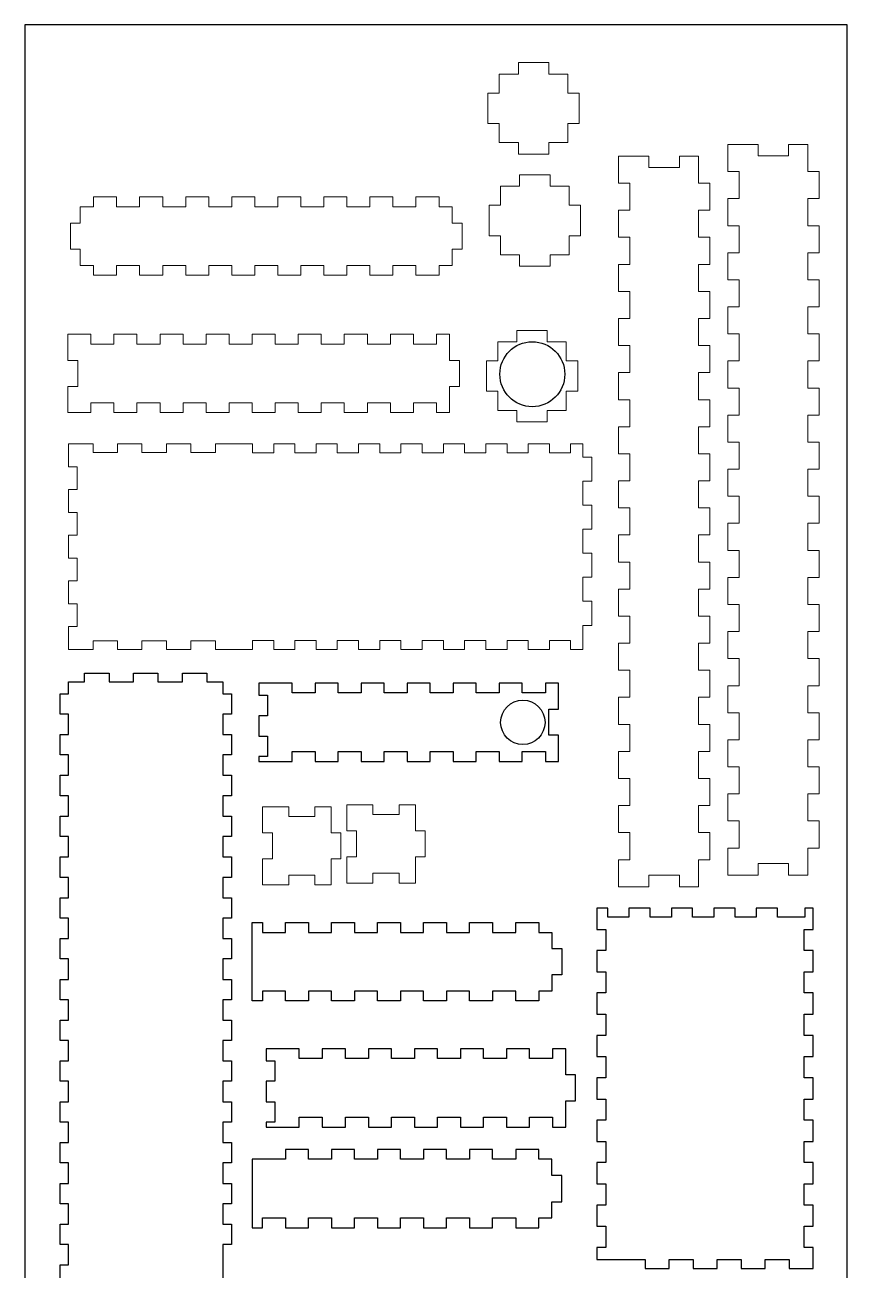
# Model space of a CAD drawing. Header units: inches. Extents: x 1.3 to 54.4, y -2.5 to 26.1.
# Drawn here: x 15.04 to 27.04, y 7.92 to 26.1 of the extents above; entities that cross this region are included whole.
import ezdxf

# ---------------------------------------------------------------- set-up
doc = ezdxf.new("R2010")
doc.units = ezdxf.units.IN
doc.header["$MEASUREMENT"] = 0
for name, color, linetype, true_color in [('distance', 80, 'Continuous', 0x4bff00), ('Layer 01', 5, 'Continuous', 0x0000ff), ('Layer 1', 7, 'Continuous', 0xffffff)]:
    doc.layers.add(name, color=color, linetype=linetype, true_color=true_color)

msp = doc.modelspace()

# ---------------------------------------------------------------- linework, layer by layer
at = {"layer": 'distance'}
for p, q in [((15.906, 16.507), (15.906, 16.632)), ((15.906, 16.632), (16.264, 16.632)), ((16.264, 16.632), (16.264, 16.507)), ((16.621, 16.507), (16.621, 16.632)), ((16.621, 16.632), (16.978, 16.632)), ((16.978, 16.632), (16.978, 16.507)), ((17.335, 16.507), (17.335, 16.632)), ((17.335, 16.632), (17.692, 16.632)), ((17.692, 16.632), (17.692, 16.507)), ((15.674, 16.334), (15.674, 16.507)), ((15.674, 16.507), (15.906, 16.507)), ((16.264, 16.507), (16.621, 16.507)), ((16.978, 16.507), (17.335, 16.507)), ((17.692, 16.507), (17.924, 16.507)), ((17.924, 16.507), (17.924, 16.334)), ((18.599, 16.489), (18.451, 16.489)), ((18.451, 16.489), (18.451, 16.311)), ((18.935, 16.489), (18.599, 16.489)), ((18.935, 16.346), (18.935, 16.489)), ((19.607, 16.489), (19.271, 16.489)), ((19.271, 16.489), (19.271, 16.346)), ((19.607, 16.346), (19.607, 16.489)), ((20.279, 16.489), (19.943, 16.489)), ((19.943, 16.489), (19.943, 16.346)), ((20.279, 16.346), (20.279, 16.489)), ((20.952, 16.489), (20.615, 16.489)), ((20.615, 16.489), (20.615, 16.346)), ((20.952, 16.346), (20.952, 16.489)), ((21.624, 16.489), (21.288, 16.489)), ((21.288, 16.489), (21.288, 16.346)), ((21.624, 16.346), (21.624, 16.489)), ((22.296, 16.489), (21.96, 16.489)), ((21.96, 16.489), (21.96, 16.346)), ((22.296, 16.346), (22.296, 16.489)), ((22.826, 16.489), (22.632, 16.489)), ((22.632, 16.489), (22.632, 16.346)), ((22.826, 16.108), (22.826, 16.489)), ((15.549, 16.036), (15.549, 16.334)), ((15.549, 16.334), (15.674, 16.334)), ((17.924, 16.334), (18.049, 16.334)), ((18.049, 16.334), (18.049, 16.036)), ((18.451, 16.311), (18.576, 16.311)), ((18.576, 16.311), (18.576, 16.013)), ((19.271, 16.346), (18.935, 16.346)), ((19.943, 16.346), (19.607, 16.346)), ((20.615, 16.346), (20.279, 16.346)), ((21.288, 16.346), (20.952, 16.346)), ((21.96, 16.346), (21.624, 16.346)), ((22.632, 16.346), (22.296, 16.346)), ((15.674, 16.036), (15.549, 16.036)), ((15.674, 15.738), (15.674, 16.036)), ((18.049, 16.036), (17.924, 16.036)), ((17.924, 16.036), (17.924, 15.738)), ((18.576, 16.013), (18.451, 16.013)), ((18.451, 16.013), (18.451, 15.716)), ((22.683, 15.727), (22.683, 16.108)), ((22.683, 16.108), (22.826, 16.108)), ((15.549, 15.441), (15.549, 15.738)), ((15.549, 15.738), (15.674, 15.738)), ((17.924, 15.738), (18.049, 15.738)), ((18.049, 15.738), (18.049, 15.441)), ((18.451, 15.716), (18.576, 15.716)), ((18.576, 15.716), (18.576, 15.418)), ((22.826, 15.727), (22.683, 15.727)), ((22.826, 15.346), (22.826, 15.727)), ((18.935, 15.346), (18.935, 15.489)), ((18.935, 15.489), (19.271, 15.489)), ((19.271, 15.489), (19.271, 15.346)), ((19.607, 15.346), (19.607, 15.489)), ((19.607, 15.489), (19.943, 15.489)), ((19.943, 15.489), (19.943, 15.346)), ((20.279, 15.346), (20.279, 15.489)), ((20.279, 15.489), (20.615, 15.489)), ((20.615, 15.489), (20.615, 15.346)), ((20.952, 15.346), (20.952, 15.489)), ((20.952, 15.489), (21.288, 15.489)), ((21.288, 15.489), (21.288, 15.346)), ((21.624, 15.346), (21.624, 15.489)), ((21.624, 15.489), (21.96, 15.489)), ((21.96, 15.489), (21.96, 15.346)), ((22.296, 15.346), (22.296, 15.489)), ((22.296, 15.489), (22.632, 15.489)), ((22.632, 15.489), (22.632, 15.346)), ((15.674, 15.441), (15.549, 15.441)), ((15.674, 15.143), (15.674, 15.441)), ((18.049, 15.441), (17.924, 15.441)), ((17.924, 15.441), (17.924, 15.143)), ((18.576, 15.418), (18.451, 15.418)), ((18.451, 15.418), (18.451, 15.346)), ((18.451, 15.346), (18.599, 15.346)), ((18.599, 15.346), (18.935, 15.346)), ((19.271, 15.346), (19.607, 15.346)), ((19.943, 15.346), (20.279, 15.346)), ((20.615, 15.346), (20.952, 15.346)), ((21.288, 15.346), (21.624, 15.346)), ((21.96, 15.346), (22.296, 15.346)), ((22.632, 15.346), (22.826, 15.346)), ((15.549, 14.845), (15.549, 15.143)), ((15.549, 15.143), (15.674, 15.143)), ((17.924, 15.143), (18.049, 15.143)), ((18.049, 15.143), (18.049, 14.845)), ((15.674, 14.845), (15.549, 14.845)), ((15.674, 14.547), (15.674, 14.845)), ((18.049, 14.845), (17.924, 14.845)), ((17.924, 14.845), (17.924, 14.547)), ((15.549, 14.249), (15.549, 14.547)), ((15.549, 14.547), (15.674, 14.547)), ((17.924, 14.547), (18.049, 14.547)), ((18.049, 14.547), (18.049, 14.249)), ((15.674, 14.249), (15.549, 14.249)), ((15.674, 13.951), (15.674, 14.249)), ((18.049, 14.249), (17.924, 14.249)), ((17.924, 14.249), (17.924, 13.951)), ((15.549, 13.653), (15.549, 13.951)), ((15.549, 13.951), (15.674, 13.951)), ((17.924, 13.951), (18.049, 13.951)), ((18.049, 13.951), (18.049, 13.653)), ((15.674, 13.653), (15.549, 13.653)), ((15.674, 13.356), (15.674, 13.653)), ((18.049, 13.653), (17.924, 13.653)), ((17.924, 13.653), (17.924, 13.356)), ((15.549, 13.058), (15.549, 13.356)), ((15.549, 13.356), (15.674, 13.356)), ((17.924, 13.356), (18.049, 13.356)), ((18.049, 13.356), (18.049, 13.058)), ((15.674, 13.058), (15.549, 13.058)), ((15.674, 12.76), (15.674, 13.058)), ((18.049, 13.058), (17.924, 13.058)), ((17.924, 13.058), (17.924, 12.76)), ((18.353, 11.85), (18.353, 12.993)), ((18.353, 12.993), (18.502, 12.993)), ((18.502, 12.993), (18.502, 12.85)), ((18.838, 12.85), (18.838, 12.993)), ((18.838, 12.993), (19.174, 12.993)), ((19.174, 12.993), (19.174, 12.85)), ((19.51, 12.85), (19.51, 12.993)), ((19.51, 12.993), (19.846, 12.993)), ((19.846, 12.993), (19.846, 12.85)), ((20.182, 12.85), (20.182, 12.993)), ((20.182, 12.993), (20.518, 12.993)), ((20.518, 12.993), (20.518, 12.85)), ((20.854, 12.85), (20.854, 12.993)), ((20.854, 12.993), (21.191, 12.993)), ((21.191, 12.993), (21.191, 12.85)), ((21.527, 12.85), (21.527, 12.993)), ((21.527, 12.993), (21.863, 12.993)), ((21.863, 12.993), (21.863, 12.85)), ((22.199, 12.85), (22.199, 12.993)), ((22.199, 12.993), (22.535, 12.993)), ((22.535, 12.993), (22.535, 12.85)), ((15.549, 12.462), (15.549, 12.76)), ((15.549, 12.76), (15.674, 12.76)), ((17.924, 12.76), (18.049, 12.76)), ((18.049, 12.76), (18.049, 12.462)), ((18.502, 12.85), (18.838, 12.85)), ((19.174, 12.85), (19.51, 12.85)), ((19.846, 12.85), (20.182, 12.85)), ((20.518, 12.85), (20.854, 12.85)), ((21.191, 12.85), (21.527, 12.85)), ((21.863, 12.85), (22.199, 12.85)), ((22.535, 12.85), (22.728, 12.85)), ((22.728, 12.85), (22.728, 12.612)), ((22.728, 12.612), (22.871, 12.612)), ((22.871, 12.612), (22.871, 12.231)), ((15.674, 12.462), (15.549, 12.462)), ((15.674, 12.164), (15.674, 12.462)), ((18.049, 12.462), (17.924, 12.462)), ((17.924, 12.462), (17.924, 12.164)), ((22.871, 12.231), (22.728, 12.231)), ((22.728, 12.231), (22.728, 11.993)), ((15.549, 11.866), (15.549, 12.164)), ((15.549, 12.164), (15.674, 12.164)), ((17.924, 12.164), (18.049, 12.164)), ((18.049, 12.164), (18.049, 11.866)), ((15.674, 11.866), (15.549, 11.866)), ((15.674, 11.568), (15.674, 11.866)), ((18.049, 11.866), (17.924, 11.866)), ((17.924, 11.866), (17.924, 11.568)), ((18.502, 11.85), (18.353, 11.85)), ((18.838, 11.993), (18.502, 11.993)), ((18.502, 11.993), (18.502, 11.85)), ((18.838, 11.85), (18.838, 11.993)), ((19.174, 11.85), (18.838, 11.85)), ((19.51, 11.993), (19.174, 11.993)), ((19.174, 11.993), (19.174, 11.85)), ((19.51, 11.85), (19.51, 11.993)), ((19.846, 11.85), (19.51, 11.85)), ((20.182, 11.993), (19.846, 11.993)), ((19.846, 11.993), (19.846, 11.85)), ((20.182, 11.85), (20.182, 11.993)), ((20.518, 11.85), (20.182, 11.85)), ((20.854, 11.993), (20.518, 11.993)), ((20.518, 11.993), (20.518, 11.85)), ((20.854, 11.85), (20.854, 11.993)), ((21.191, 11.85), (20.854, 11.85)), ((21.527, 11.993), (21.191, 11.993)), ((21.191, 11.993), (21.191, 11.85)), ((21.527, 11.85), (21.527, 11.993)), ((21.863, 11.85), (21.527, 11.85)), ((22.199, 11.993), (21.863, 11.993)), ((21.863, 11.993), (21.863, 11.85)), ((22.199, 11.85), (22.199, 11.993)), ((22.535, 11.85), (22.199, 11.85)), ((22.728, 11.993), (22.535, 11.993)), ((22.535, 11.993), (22.535, 11.85)), ((15.549, 11.27), (15.549, 11.568)), ((15.549, 11.568), (15.674, 11.568)), ((17.924, 11.568), (18.049, 11.568)), ((18.049, 11.568), (18.049, 11.27)), ((15.674, 11.27), (15.549, 11.27)), ((15.674, 10.973), (15.674, 11.27)), ((18.049, 11.27), (17.924, 11.27)), ((17.924, 11.27), (17.924, 10.973)), ((19.041, 11.15), (18.705, 11.15)), ((19.041, 11.007), (19.041, 11.15)), ((19.713, 11.15), (19.377, 11.15)), ((19.377, 11.15), (19.377, 11.007)), ((19.713, 11.007), (19.713, 11.15)), ((20.385, 11.15), (20.049, 11.15)), ((20.049, 11.15), (20.049, 11.007)), ((20.385, 11.007), (20.385, 11.15)), ((21.058, 11.15), (20.722, 11.15)), ((20.722, 11.15), (20.722, 11.007)), ((21.058, 11.007), (21.058, 11.15)), ((21.73, 11.15), (21.394, 11.15)), ((21.394, 11.15), (21.394, 11.007)), ((21.73, 11.007), (21.73, 11.15)), ((22.402, 11.15), (22.066, 11.15)), ((22.066, 11.15), (22.066, 11.007)), ((22.402, 11.007), (22.402, 11.15)), ((22.932, 11.15), (22.738, 11.15)), ((22.738, 11.15), (22.738, 11.007)), ((22.932, 10.769), (22.932, 11.15)), ((15.549, 10.675), (15.549, 10.973)), ((15.549, 10.973), (15.674, 10.973)), ((17.924, 10.973), (18.049, 10.973)), ((18.049, 10.973), (18.049, 10.675)), ((19.377, 11.007), (19.041, 11.007)), ((20.049, 11.007), (19.713, 11.007)), ((20.722, 11.007), (20.385, 11.007)), ((21.394, 11.007), (21.058, 11.007)), ((22.066, 11.007), (21.73, 11.007)), ((22.738, 11.007), (22.402, 11.007)), ((23.074, 10.769), (22.932, 10.769)), ((23.074, 10.388), (23.074, 10.769)), ((15.674, 10.675), (15.549, 10.675)), ((15.674, 10.377), (15.674, 10.675)), ((18.049, 10.675), (17.924, 10.675)), ((17.924, 10.675), (17.924, 10.377)), ((15.549, 10.079), (15.549, 10.377)), ((15.549, 10.377), (15.674, 10.377)), ((17.924, 10.377), (18.049, 10.377)), ((18.049, 10.377), (18.049, 10.079)), ((22.932, 10.007), (22.932, 10.388)), ((22.932, 10.388), (23.074, 10.388)), ((15.674, 10.079), (15.549, 10.079)), ((15.674, 9.781), (15.674, 10.079)), ((18.049, 10.079), (17.924, 10.079)), ((17.924, 10.079), (17.924, 9.781)), ((18.557, 10.007), (18.705, 10.007)), ((18.705, 10.007), (19.041, 10.007)), ((19.041, 10.15), (19.377, 10.15)), ((19.041, 10.007), (19.041, 10.15)), ((19.377, 10.15), (19.377, 10.007)), ((19.377, 10.007), (19.713, 10.007)), ((19.713, 10.007), (19.713, 10.15)), ((19.713, 10.15), (20.049, 10.15)), ((20.049, 10.15), (20.049, 10.007)), ((20.049, 10.007), (20.385, 10.007)), ((20.385, 10.007), (20.385, 10.15)), ((20.385, 10.15), (20.722, 10.15)), ((20.722, 10.15), (20.722, 10.007)), ((20.722, 10.007), (21.058, 10.007)), ((21.058, 10.007), (21.058, 10.15)), ((21.058, 10.15), (21.394, 10.15)), ((21.394, 10.15), (21.394, 10.007)), ((21.394, 10.007), (21.73, 10.007)), ((21.73, 10.007), (21.73, 10.15)), ((21.73, 10.15), (22.066, 10.15)), ((22.066, 10.15), (22.066, 10.007)), ((22.066, 10.007), (22.402, 10.007)), ((22.402, 10.007), (22.402, 10.15)), ((22.402, 10.15), (22.738, 10.15)), ((22.738, 10.15), (22.738, 10.007)), ((22.738, 10.007), (22.932, 10.007)), ((15.549, 9.483), (15.549, 9.781)), ((15.549, 9.781), (15.674, 9.781)), ((17.924, 9.781), (18.049, 9.781)), ((18.049, 9.781), (18.049, 9.483)), ((19.174, 9.537), (19.174, 9.68)), ((19.847, 9.68), (19.51, 9.68)), ((19.51, 9.68), (19.51, 9.537)), ((19.847, 9.537), (19.847, 9.68)), ((20.519, 9.68), (20.183, 9.68)), ((20.183, 9.68), (20.183, 9.537)), ((20.519, 9.537), (20.519, 9.68)), ((21.191, 9.68), (20.855, 9.68)), ((20.855, 9.68), (20.855, 9.537)), ((21.191, 9.537), (21.191, 9.68)), ((21.863, 9.68), (21.527, 9.68)), ((21.527, 9.68), (21.527, 9.537)), ((21.863, 9.537), (21.863, 9.68)), ((22.536, 9.68), (22.2, 9.68)), ((22.2, 9.68), (22.2, 9.537)), ((22.536, 9.537), (22.536, 9.68)), ((15.674, 9.483), (15.549, 9.483)), ((15.674, 9.185), (15.674, 9.483)), ((18.049, 9.483), (17.924, 9.483)), ((17.924, 9.483), (17.924, 9.185)), ((19.51, 9.537), (19.174, 9.537)), ((20.183, 9.537), (19.847, 9.537)), ((20.855, 9.537), (20.519, 9.537)), ((21.527, 9.537), (21.191, 9.537)), ((22.2, 9.537), (21.863, 9.537)), ((22.729, 9.537), (22.536, 9.537)), ((22.729, 9.299), (22.729, 9.537)), ((22.872, 9.299), (22.729, 9.299)), ((22.872, 8.918), (22.872, 9.299)), ((15.549, 8.887), (15.549, 9.185)), ((15.549, 9.185), (15.674, 9.185)), ((17.924, 9.185), (18.049, 9.185)), ((18.049, 9.185), (18.049, 8.887)), ((22.729, 8.68), (22.729, 8.918)), ((22.729, 8.918), (22.872, 8.918)), ((15.674, 8.887), (15.549, 8.887)), ((15.674, 8.59), (15.674, 8.887)), ((18.049, 8.887), (17.924, 8.887)), ((17.924, 8.887), (17.924, 8.59)), ((15.549, 8.292), (15.549, 8.59)), ((15.549, 8.59), (15.674, 8.59)), ((17.924, 8.59), (18.049, 8.59)), ((18.049, 8.59), (18.049, 8.292)), ((18.502, 8.537), (18.502, 8.68)), ((18.502, 8.68), (18.838, 8.68)), ((18.838, 8.68), (18.838, 8.537)), ((19.174, 8.537), (19.174, 8.68)), ((19.174, 8.68), (19.51, 8.68)), ((19.51, 8.68), (19.51, 8.537)), ((19.847, 8.537), (19.847, 8.68)), ((19.847, 8.68), (20.183, 8.68)), ((20.183, 8.68), (20.183, 8.537)), ((20.519, 8.537), (20.519, 8.68)), ((20.519, 8.68), (20.855, 8.68)), ((20.855, 8.68), (20.855, 8.537)), ((21.191, 8.537), (21.191, 8.68)), ((21.191, 8.68), (21.527, 8.68)), ((21.527, 8.68), (21.527, 8.537)), ((21.863, 8.537), (21.863, 8.68)), ((21.863, 8.68), (22.2, 8.68)), ((22.2, 8.68), (22.2, 8.537)), ((22.536, 8.537), (22.536, 8.68)), ((22.536, 8.68), (22.729, 8.68)), ((18.354, 8.537), (18.502, 8.537)), ((18.838, 8.537), (19.174, 8.537)), ((19.51, 8.537), (19.847, 8.537)), ((20.183, 8.537), (20.519, 8.537)), ((20.855, 8.537), (21.191, 8.537)), ((21.527, 8.537), (21.863, 8.537)), ((22.2, 8.537), (22.536, 8.537)), ((15.674, 8.292), (15.549, 8.292)), ((15.674, 7.994), (15.674, 8.292)), ((18.049, 8.292), (17.924, 8.292)), ((17.924, 8.292), (17.924, 7.994)), ((15.549, 7.696), (15.549, 7.994)), ((15.549, 7.994), (15.674, 7.994)), ((17.924, 7.994), (17.924, 7.757))]:
    msp.add_line(p, q, dxfattribs=at)
for points in [[(18.705, 11.15), (18.557, 11.15), (18.557, 10.973), (18.682, 10.973), (18.682, 10.675), (18.557, 10.675), (18.557, 10.377), (18.682, 10.377), (18.682, 10.079), (18.557, 10.079), (18.557, 10.007)], [(19.174, 9.68), (18.838, 9.68), (18.838, 9.537), (18.354, 9.537), (18.354, 8.537)]]:
    msp.add_lwpolyline(points, dxfattribs=at)
at = {"layer": 'Layer 01'}
for p, q in [((23.385, 13.204), (23.385, 12.894)), ((26.543, 12.894), (26.543, 13.204)), ((23.385, 12.894), (23.517, 12.894)), ((23.517, 12.894), (23.517, 12.584)), ((26.412, 12.584), (26.412, 12.894)), ((26.412, 12.894), (26.543, 12.894)), ((23.517, 12.584), (23.385, 12.584)), ((23.385, 12.584), (23.385, 12.275)), ((26.543, 12.584), (26.412, 12.584)), ((26.543, 12.275), (26.543, 12.584)), ((23.385, 12.275), (23.517, 12.275)), ((23.517, 12.275), (23.517, 11.965)), ((26.412, 11.965), (26.412, 12.275)), ((26.412, 12.275), (26.543, 12.275)), ((23.517, 11.965), (23.385, 11.965)), ((23.385, 11.965), (23.385, 11.656)), ((26.543, 11.965), (26.412, 11.965)), ((26.543, 11.656), (26.543, 11.965)), ((23.385, 11.656), (23.517, 11.656)), ((23.517, 11.656), (23.517, 11.346)), ((26.412, 11.346), (26.412, 11.656)), ((26.412, 11.656), (26.543, 11.656)), ((23.517, 11.346), (23.385, 11.346)), ((23.385, 11.346), (23.385, 11.036)), ((26.543, 11.346), (26.412, 11.346)), ((26.543, 11.036), (26.543, 11.346)), ((23.385, 11.036), (23.517, 11.036)), ((23.517, 11.036), (23.517, 10.727)), ((26.412, 10.727), (26.412, 11.036)), ((26.412, 11.036), (26.543, 11.036)), ((23.517, 10.727), (23.385, 10.727)), ((23.385, 10.727), (23.385, 10.417)), ((26.543, 10.727), (26.412, 10.727)), ((26.543, 10.417), (26.543, 10.727)), ((23.385, 10.417), (23.517, 10.417)), ((23.517, 10.417), (23.517, 10.108)), ((26.412, 10.108), (26.412, 10.417)), ((26.412, 10.417), (26.543, 10.417)), ((23.517, 10.108), (23.385, 10.108)), ((23.385, 10.108), (23.385, 9.798)), ((26.543, 10.108), (26.412, 10.108)), ((26.543, 9.798), (26.543, 10.108)), ((23.385, 9.798), (23.517, 9.798)), ((23.517, 9.798), (23.517, 9.489)), ((26.412, 9.489), (26.412, 9.798)), ((26.412, 9.798), (26.543, 9.798)), ((23.517, 9.489), (23.385, 9.489)), ((23.385, 9.489), (23.385, 9.179)), ((26.543, 9.489), (26.412, 9.489)), ((26.543, 9.179), (26.543, 9.489)), ((23.385, 9.179), (23.517, 9.179)), ((23.517, 9.179), (23.517, 8.869)), ((26.412, 8.869), (26.412, 9.179)), ((26.412, 9.179), (26.543, 9.179)), ((23.517, 8.869), (23.385, 8.869)), ((23.385, 8.869), (23.385, 8.56)), ((26.543, 8.869), (26.412, 8.869)), ((26.543, 8.56), (26.543, 8.869)), ((23.385, 8.56), (23.517, 8.56)), ((23.517, 8.56), (23.517, 8.25)), ((26.412, 8.25), (26.412, 8.56)), ((26.412, 8.56), (26.543, 8.56)), ((23.517, 8.25), (23.385, 8.25)), ((23.385, 8.25), (23.385, 8.072)), ((26.543, 8.25), (26.412, 8.25)), ((26.543, 8.072), (26.543, 8.25)), ((23.385, 8.072), (24.087, 8.072)), ((24.087, 8.072), (24.087, 8.006)), ((24.087, 8.006), (24.087, 7.941)), ((24.438, 7.941), (24.438, 8.072)), ((24.438, 8.072), (24.789, 8.072)), ((24.789, 8.072), (24.789, 7.941)), ((25.14, 7.941), (25.14, 8.072)), ((25.14, 8.072), (25.491, 8.072)), ((25.491, 8.072), (25.491, 7.941)), ((25.842, 7.941), (25.842, 8.072)), ((25.842, 8.072), (26.192, 8.072)), ((26.192, 8.072), (26.192, 7.941)), ((26.543, 7.941), (26.543, 8.072)), ((24.087, 7.941), (24.438, 7.941)), ((24.789, 7.941), (25.14, 7.941)), ((25.491, 7.941), (25.842, 7.941)), ((26.192, 7.941), (26.543, 7.941))]:
    msp.add_line(p, q, dxfattribs=at)
msp.add_lwpolyline([(15.036, 2.099), (27.036, 2.099), (27.036, 26.099), (15.036, 26.099)], close=True, dxfattribs=at)
msp.add_lwpolyline([(26.543, 13.204), (26.418, 13.204), (26.418, 13.072), (26.02, 13.072), (26.02, 13.204), (25.711, 13.204), (25.711, 13.072), (25.401, 13.072), (25.401, 13.204), (25.091, 13.204), (25.091, 13.072), (24.782, 13.072), (24.782, 13.204), (24.472, 13.204), (24.472, 13.072), (24.163, 13.072), (24.163, 13.204), (23.853, 13.204), (23.853, 13.072), (23.543, 13.072), (23.543, 13.204), (23.385, 13.204)], dxfattribs=at)
for centre, radius in [((22.442, 20.999), 0.474), ((22.304, 15.916), 0.324)]:
    msp.add_circle(centre, radius, dxfattribs=at)
at = {"layer": 'Layer 1', "color": 18, "lineweight": 5, "true_color": 0x000000}
for p, q in [((16.03, 19.981), (15.673, 19.981)), ((15.673, 19.981), (15.673, 19.648)), ((16.03, 19.856), (16.03, 19.981)), ((16.387, 19.856), (16.03, 19.856)), ((16.744, 19.981), (16.387, 19.981)), ((16.387, 19.981), (16.387, 19.856)), ((16.744, 19.856), (16.744, 19.981)), ((17.101, 19.856), (16.744, 19.856)), ((17.459, 19.981), (17.101, 19.981)), ((17.101, 19.981), (17.101, 19.856)), ((17.459, 19.856), (17.459, 19.981)), ((17.816, 19.856), (17.459, 19.856)), ((18.048, 19.981), (17.816, 19.981)), ((17.816, 19.981), (17.816, 19.856)), ((18.357, 19.981), (18.048, 19.981)), ((18.357, 19.85), (18.357, 19.981)), ((18.667, 19.85), (18.357, 19.85)), ((18.977, 19.981), (18.667, 19.981)), ((18.667, 19.981), (18.667, 19.85)), ((18.977, 19.85), (18.977, 19.981)), ((19.286, 19.85), (18.977, 19.85)), ((19.596, 19.981), (19.286, 19.981)), ((19.286, 19.981), (19.286, 19.85)), ((19.596, 19.85), (19.596, 19.981)), ((19.905, 19.85), (19.596, 19.85)), ((20.215, 19.981), (19.905, 19.981)), ((19.905, 19.981), (19.905, 19.85)), ((20.215, 19.85), (20.215, 19.981)), ((20.525, 19.85), (20.215, 19.85)), ((20.834, 19.981), (20.525, 19.981)), ((20.525, 19.981), (20.525, 19.85)), ((20.834, 19.85), (20.834, 19.981)), ((21.144, 19.85), (20.834, 19.85)), ((21.453, 19.981), (21.144, 19.981)), ((21.144, 19.981), (21.144, 19.85)), ((21.453, 19.85), (21.453, 19.981)), ((21.763, 19.85), (21.453, 19.85)), ((22.073, 19.981), (21.763, 19.981)), ((21.763, 19.981), (21.763, 19.85)), ((22.073, 19.85), (22.073, 19.981)), ((22.382, 19.85), (22.073, 19.85)), ((22.692, 19.981), (22.382, 19.981)), ((22.382, 19.981), (22.382, 19.85)), ((22.692, 19.85), (22.692, 19.981)), ((23.001, 19.85), (22.692, 19.85)), ((23.179, 19.981), (23.001, 19.981)), ((23.001, 19.981), (23.001, 19.85)), ((23.179, 19.788), (23.179, 19.981)), ((15.673, 19.648), (15.798, 19.648)), ((15.798, 19.648), (15.798, 19.315)), ((23.311, 19.788), (23.179, 19.788)), ((23.311, 19.437), (23.311, 19.788)), ((15.798, 19.315), (15.673, 19.315)), ((15.673, 19.315), (15.673, 18.981)), ((23.179, 19.087), (23.179, 19.437)), ((23.179, 19.437), (23.311, 19.437)), ((15.673, 18.981), (15.798, 18.981)), ((15.798, 18.981), (15.798, 18.648)), ((23.311, 19.087), (23.179, 19.087)), ((23.311, 18.736), (23.311, 19.087)), ((23.179, 18.385), (23.179, 18.736)), ((23.179, 18.736), (23.311, 18.736)), ((15.798, 18.648), (15.673, 18.648)), ((15.673, 18.648), (15.673, 18.315)), ((23.311, 18.385), (23.179, 18.385)), ((23.311, 18.034), (23.311, 18.385)), ((15.673, 18.315), (15.798, 18.315)), ((15.798, 18.315), (15.798, 17.981)), ((23.179, 17.683), (23.179, 18.034)), ((23.179, 18.034), (23.311, 18.034)), ((15.798, 17.981), (15.673, 17.981)), ((15.673, 17.981), (15.673, 17.648)), ((15.673, 17.648), (15.798, 17.648)), ((15.798, 17.648), (15.798, 17.315)), ((23.311, 17.683), (23.179, 17.683)), ((23.311, 17.332), (23.311, 17.683)), ((15.798, 17.315), (15.673, 17.315)), ((15.673, 17.315), (15.673, 16.981)), ((23.179, 17.332), (23.311, 17.332)), ((23.179, 16.981), (23.179, 17.332)), ((16.03, 16.981), (16.03, 17.106)), ((16.03, 17.106), (16.387, 17.106)), ((16.387, 17.106), (16.387, 16.981)), ((16.744, 16.981), (16.744, 17.106)), ((16.744, 17.106), (17.101, 17.106)), ((17.101, 17.106), (17.101, 16.981)), ((17.459, 16.981), (17.459, 17.106)), ((17.459, 17.106), (17.816, 17.106)), ((17.816, 17.106), (17.816, 16.981)), ((18.357, 16.981), (18.357, 17.113)), ((18.357, 17.113), (18.667, 17.113)), ((18.667, 17.113), (18.667, 16.981)), ((18.977, 16.981), (18.977, 17.113)), ((18.977, 17.113), (19.286, 17.113)), ((19.286, 17.113), (19.286, 16.981)), ((19.596, 16.981), (19.596, 17.113)), ((19.596, 17.113), (19.905, 17.113)), ((19.905, 17.113), (19.905, 16.981)), ((20.215, 16.981), (20.215, 17.113)), ((20.215, 17.113), (20.525, 17.113)), ((20.525, 17.113), (20.525, 16.981)), ((20.834, 16.981), (20.834, 17.113)), ((20.834, 17.113), (21.144, 17.113)), ((21.144, 17.113), (21.144, 16.981)), ((21.453, 16.981), (21.453, 17.113)), ((21.453, 17.113), (21.763, 17.113)), ((21.763, 17.113), (21.763, 16.981)), ((22.073, 16.981), (22.073, 17.113)), ((22.073, 17.113), (22.382, 17.113)), ((22.382, 17.113), (22.382, 16.981)), ((22.692, 16.981), (22.692, 17.113)), ((22.692, 17.113), (23.001, 17.113)), ((23.001, 17.113), (23.001, 16.981)), ((15.673, 16.981), (16.03, 16.981)), ((16.387, 16.981), (16.744, 16.981)), ((17.101, 16.981), (17.459, 16.981)), ((17.816, 16.981), (18.048, 16.981)), ((18.048, 16.981), (18.357, 16.981)), ((18.667, 16.981), (18.977, 16.981)), ((19.286, 16.981), (19.596, 16.981)), ((19.905, 16.981), (20.215, 16.981)), ((20.525, 16.981), (20.834, 16.981)), ((21.144, 16.981), (21.453, 16.981)), ((21.763, 16.981), (22.073, 16.981)), ((22.382, 16.981), (22.692, 16.981)), ((23.001, 16.981), (23.179, 16.981))]:
    msp.add_line(p, q, dxfattribs=at)
for points in [[(22.238, 25.381), (22.238, 25.548)], [(22.238, 25.548), (22.682, 25.548)], [(22.682, 25.548), (22.682, 25.381)], [(21.96, 25.103), (21.96, 25.381)], [(21.96, 25.381), (22.238, 25.381)], [(22.682, 25.381), (22.96, 25.381)], [(22.96, 25.381), (22.96, 25.103)], [(21.794, 24.659), (21.794, 25.103)], [(21.794, 25.103), (21.96, 25.103)], [(22.96, 25.103), (23.127, 25.103)], [(23.127, 25.103), (23.127, 24.659)], [(21.96, 24.659), (21.794, 24.659)], [(21.96, 24.381), (21.96, 24.659)], [(23.127, 24.659), (22.96, 24.659)], [(22.96, 24.659), (22.96, 24.381)], [(22.238, 24.381), (21.96, 24.381)], [(22.238, 24.214), (22.238, 24.381)], [(22.96, 24.381), (22.682, 24.381)], [(22.682, 24.381), (22.682, 24.214)], [(22.682, 24.214), (22.238, 24.214)], [(24.144, 24.183), (23.699, 24.183)], [(23.699, 24.183), (23.699, 23.788)], [(24.144, 24.016), (24.144, 24.183)], [(24.866, 24.183), (24.588, 24.183)], [(24.588, 24.183), (24.588, 24.016)], [(24.866, 23.788), (24.866, 24.183)], [(25.739, 24.353), (25.294, 24.353)], [(25.294, 24.353), (25.294, 23.958)], [(25.739, 24.186), (25.739, 24.353)], [(26.183, 24.186), (25.739, 24.186)], [(26.461, 24.353), (26.183, 24.353)], [(26.183, 24.353), (26.183, 24.186)], [(26.461, 23.958), (26.461, 24.353)], [(24.588, 24.016), (24.144, 24.016)], [(22.256, 23.743), (22.256, 23.91)], [(22.256, 23.91), (22.701, 23.91)], [(22.701, 23.91), (22.701, 23.743)], [(25.294, 23.958), (25.461, 23.958)], [(25.461, 23.958), (25.461, 23.563)], [(26.628, 23.958), (26.461, 23.958)], [(26.628, 23.563), (26.628, 23.958)], [(21.978, 23.466), (21.978, 23.743)], [(21.978, 23.743), (22.256, 23.743)], [(22.701, 23.743), (22.978, 23.743)], [(22.978, 23.743), (22.978, 23.466)], [(23.699, 23.788), (23.866, 23.788)], [(23.866, 23.788), (23.866, 23.393)], [(25.033, 23.788), (24.866, 23.788)], [(25.033, 23.393), (25.033, 23.788)], [(16.038, 23.444), (16.038, 23.587)], [(16.038, 23.587), (16.374, 23.587)], [(16.374, 23.587), (16.374, 23.444)], [(16.71, 23.444), (16.71, 23.587)], [(16.71, 23.587), (17.047, 23.587)], [(17.047, 23.587), (17.047, 23.444)], [(17.383, 23.444), (17.383, 23.587)], [(17.383, 23.587), (17.719, 23.587)], [(17.719, 23.587), (17.719, 23.444)], [(18.055, 23.444), (18.055, 23.587)], [(18.055, 23.587), (18.391, 23.587)], [(18.391, 23.587), (18.391, 23.444)], [(18.727, 23.444), (18.727, 23.587)], [(18.727, 23.587), (19.063, 23.587)], [(19.063, 23.587), (19.063, 23.444)], [(19.399, 23.444), (19.399, 23.587)], [(19.399, 23.587), (19.736, 23.587)], [(19.736, 23.587), (19.736, 23.444)], [(20.072, 23.444), (20.072, 23.587)], [(20.072, 23.587), (20.408, 23.587)], [(20.408, 23.587), (20.408, 23.444)], [(20.744, 23.444), (20.744, 23.587)], [(20.744, 23.587), (21.08, 23.587)], [(21.08, 23.587), (21.08, 23.444)], [(21.812, 23.021), (21.812, 23.466)], [(21.812, 23.466), (21.978, 23.466)], [(22.978, 23.466), (23.145, 23.466)], [(23.145, 23.466), (23.145, 23.021)], [(25.461, 23.563), (25.294, 23.563)], [(25.294, 23.563), (25.294, 23.167)], [(26.461, 23.167), (26.461, 23.563)], [(26.461, 23.563), (26.628, 23.563)], [(15.845, 23.206), (15.845, 23.444)], [(15.845, 23.444), (16.038, 23.444)], [(16.374, 23.444), (16.71, 23.444)], [(17.047, 23.444), (17.383, 23.444)], [(17.719, 23.444), (18.055, 23.444)], [(18.391, 23.444), (18.727, 23.444)], [(19.063, 23.444), (19.399, 23.444)], [(19.736, 23.444), (20.072, 23.444)], [(20.408, 23.444), (20.744, 23.444)], [(21.08, 23.444), (21.273, 23.444)], [(21.273, 23.444), (21.273, 23.206)], [(23.866, 23.393), (23.699, 23.393)], [(23.699, 23.393), (23.699, 22.998)], [(24.866, 22.998), (24.866, 23.393)], [(24.866, 23.393), (25.033, 23.393)], [(15.702, 22.825), (15.702, 23.206)], [(15.702, 23.206), (15.845, 23.206)], [(21.273, 23.206), (21.416, 23.206)], [(21.416, 23.206), (21.416, 22.825)], [(25.294, 23.167), (25.461, 23.167)], [(25.461, 23.167), (25.461, 22.772)], [(26.628, 23.167), (26.461, 23.167)], [(26.628, 22.772), (26.628, 23.167)], [(21.978, 23.021), (21.812, 23.021)], [(21.978, 22.743), (21.978, 23.021)], [(23.145, 23.021), (22.978, 23.021)], [(22.978, 23.021), (22.978, 22.743)], [(23.699, 22.998), (23.866, 22.998)], [(23.866, 22.998), (23.866, 22.603)], [(25.033, 22.998), (24.866, 22.998)], [(25.033, 22.603), (25.033, 22.998)], [(15.845, 22.825), (15.702, 22.825)], [(15.845, 22.587), (15.845, 22.825)], [(21.273, 22.825), (21.273, 22.587)], [(21.416, 22.825), (21.273, 22.825)], [(22.256, 22.743), (21.978, 22.743)], [(22.256, 22.577), (22.256, 22.743)], [(22.978, 22.743), (22.701, 22.743)], [(22.701, 22.743), (22.701, 22.577)], [(25.461, 22.772), (25.294, 22.772)], [(25.294, 22.772), (25.294, 22.377)], [(26.461, 22.377), (26.461, 22.772)], [(26.461, 22.772), (26.628, 22.772)], [(16.038, 22.587), (15.845, 22.587)], [(16.038, 22.444), (16.038, 22.587)], [(16.71, 22.587), (16.374, 22.587)], [(16.374, 22.587), (16.374, 22.444)], [(16.71, 22.444), (16.71, 22.587)], [(17.383, 22.587), (17.047, 22.587)], [(17.047, 22.587), (17.047, 22.444)], [(17.383, 22.444), (17.383, 22.587)], [(18.055, 22.587), (17.719, 22.587)], [(17.719, 22.587), (17.719, 22.444)], [(18.055, 22.444), (18.055, 22.587)], [(18.727, 22.587), (18.391, 22.587)], [(18.391, 22.587), (18.391, 22.444)], [(18.727, 22.444), (18.727, 22.587)], [(19.399, 22.587), (19.063, 22.587)], [(19.063, 22.587), (19.063, 22.444)], [(19.399, 22.444), (19.399, 22.587)], [(20.072, 22.587), (19.736, 22.587)], [(19.736, 22.587), (19.736, 22.444)], [(20.072, 22.444), (20.072, 22.587)], [(20.744, 22.587), (20.408, 22.587)], [(20.408, 22.587), (20.408, 22.444)], [(20.744, 22.444), (20.744, 22.587)], [(21.273, 22.587), (21.08, 22.587)], [(21.08, 22.587), (21.08, 22.444)], [(22.701, 22.577), (22.256, 22.577)], [(23.866, 22.603), (23.699, 22.603)], [(23.699, 22.603), (23.699, 22.208)], [(24.866, 22.208), (24.866, 22.603)], [(24.866, 22.603), (25.033, 22.603)], [(16.374, 22.444), (16.038, 22.444)], [(17.047, 22.444), (16.71, 22.444)], [(17.719, 22.444), (17.383, 22.444)], [(18.391, 22.444), (18.055, 22.444)], [(19.063, 22.444), (18.727, 22.444)], [(19.736, 22.444), (19.399, 22.444)], [(20.408, 22.444), (20.072, 22.444)], [(21.08, 22.444), (20.744, 22.444)], [(25.294, 22.377), (25.461, 22.377)], [(25.461, 22.377), (25.461, 21.982)], [(26.628, 22.377), (26.461, 22.377)], [(26.628, 21.982), (26.628, 22.377)], [(23.699, 22.208), (23.866, 22.208)], [(23.866, 22.208), (23.866, 21.813)], [(25.033, 22.208), (24.866, 22.208)], [(25.033, 21.813), (25.033, 22.208)], [(25.461, 21.982), (25.294, 21.982)], [(25.294, 21.982), (25.294, 21.587)], [(26.461, 21.587), (26.461, 21.982)], [(26.461, 21.982), (26.628, 21.982)], [(22.216, 21.471), (22.216, 21.638)], [(22.216, 21.638), (22.661, 21.638)], [(22.661, 21.638), (22.661, 21.471)], [(23.866, 21.813), (23.699, 21.813)], [(23.699, 21.813), (23.699, 21.417)], [(24.866, 21.417), (24.866, 21.813)], [(24.866, 21.813), (25.033, 21.813)], [(16, 21.582), (15.664, 21.582)], [(15.664, 21.582), (15.664, 21.201)], [(16, 21.439), (16, 21.582)], [(16.672, 21.582), (16.336, 21.582)], [(16.336, 21.582), (16.336, 21.439)], [(16.672, 21.439), (16.672, 21.582)], [(17.345, 21.582), (17.009, 21.582)], [(17.009, 21.582), (17.009, 21.439)], [(17.345, 21.439), (17.345, 21.582)], [(18.017, 21.582), (17.681, 21.582)], [(17.681, 21.582), (17.681, 21.439)], [(18.017, 21.439), (18.017, 21.582)], [(18.689, 21.582), (18.353, 21.582)], [(18.353, 21.582), (18.353, 21.439)], [(18.689, 21.439), (18.689, 21.582)], [(19.362, 21.582), (19.025, 21.582)], [(19.025, 21.582), (19.025, 21.439)], [(19.362, 21.439), (19.362, 21.582)], [(20.034, 21.582), (19.698, 21.582)], [(19.698, 21.582), (19.698, 21.439)], [(20.034, 21.439), (20.034, 21.582)], [(20.706, 21.582), (20.37, 21.582)], [(20.37, 21.582), (20.37, 21.439)], [(20.706, 21.439), (20.706, 21.582)], [(21.235, 21.582), (21.042, 21.582)], [(21.042, 21.582), (21.042, 21.439)], [(21.235, 21.201), (21.235, 21.582)], [(21.938, 21.194), (21.938, 21.471)], [(21.938, 21.471), (22.216, 21.471)], [(22.661, 21.471), (22.938, 21.471)], [(22.938, 21.471), (22.938, 21.194)], [(25.294, 21.587), (25.461, 21.587)], [(25.461, 21.587), (25.461, 21.192)], [(26.628, 21.587), (26.461, 21.587)], [(26.628, 21.192), (26.628, 21.587)], [(16.336, 21.439), (16, 21.439)], [(17.009, 21.439), (16.672, 21.439)], [(17.681, 21.439), (17.345, 21.439)], [(18.353, 21.439), (18.017, 21.439)], [(19.025, 21.439), (18.689, 21.439)], [(19.698, 21.439), (19.362, 21.439)], [(20.37, 21.439), (20.034, 21.439)], [(21.042, 21.439), (20.706, 21.439)], [(23.699, 21.417), (23.866, 21.417)], [(23.866, 21.417), (23.866, 21.022)], [(25.033, 21.417), (24.866, 21.417)], [(25.033, 21.022), (25.033, 21.417)], [(15.664, 21.201), (15.807, 21.201)], [(15.807, 21.201), (15.807, 20.82)], [(21.378, 21.201), (21.235, 21.201)], [(21.378, 20.82), (21.378, 21.201)], [(21.772, 20.749), (21.772, 21.194)], [(21.772, 21.194), (21.938, 21.194)], [(22.938, 21.194), (23.105, 21.194)], [(23.105, 21.194), (23.105, 20.749)], [(25.461, 21.192), (25.294, 21.192)], [(25.294, 21.192), (25.294, 20.797)], [(26.461, 20.797), (26.461, 21.192)], [(26.461, 21.192), (26.628, 21.192)], [(23.866, 21.022), (23.699, 21.022)], [(23.699, 21.022), (23.699, 20.627)], [(24.866, 20.627), (24.866, 21.022)], [(24.866, 21.022), (25.033, 21.022)], [(15.807, 20.82), (15.664, 20.82)], [(15.664, 20.82), (15.664, 20.439)], [(21.235, 20.439), (21.235, 20.82)], [(21.235, 20.82), (21.378, 20.82)], [(21.938, 20.749), (21.772, 20.749)], [(21.938, 20.471), (21.938, 20.749)], [(23.105, 20.749), (22.938, 20.749)], [(22.938, 20.749), (22.938, 20.471)], [(25.294, 20.797), (25.461, 20.797)], [(25.461, 20.797), (25.461, 20.402)], [(26.628, 20.797), (26.461, 20.797)], [(26.628, 20.402), (26.628, 20.797)], [(16, 20.439), (16, 20.582)], [(16, 20.582), (16.336, 20.582)], [(16.336, 20.582), (16.336, 20.439)], [(16.672, 20.439), (16.672, 20.582)], [(16.672, 20.582), (17.009, 20.582)], [(17.009, 20.582), (17.009, 20.439)], [(17.345, 20.439), (17.345, 20.582)], [(17.345, 20.582), (17.681, 20.582)], [(17.681, 20.582), (17.681, 20.439)], [(18.017, 20.439), (18.017, 20.582)], [(18.017, 20.582), (18.353, 20.582)], [(18.353, 20.582), (18.353, 20.439)], [(18.689, 20.439), (18.689, 20.582)], [(18.689, 20.582), (19.025, 20.582)], [(19.025, 20.582), (19.025, 20.439)], [(19.362, 20.439), (19.362, 20.582)], [(19.362, 20.582), (19.698, 20.582)], [(19.698, 20.582), (19.698, 20.439)], [(20.034, 20.439), (20.034, 20.582)], [(20.034, 20.582), (20.37, 20.582)], [(20.37, 20.582), (20.37, 20.439)], [(20.706, 20.439), (20.706, 20.582)], [(20.706, 20.582), (21.042, 20.582)], [(21.042, 20.582), (21.042, 20.439)], [(23.699, 20.627), (23.866, 20.627)], [(23.866, 20.627), (23.866, 20.232)], [(25.033, 20.627), (24.866, 20.627)], [(25.033, 20.232), (25.033, 20.627)], [(15.664, 20.439), (16, 20.439)], [(16.336, 20.439), (16.672, 20.439)], [(17.009, 20.439), (17.345, 20.439)], [(17.681, 20.439), (18.017, 20.439)], [(18.353, 20.439), (18.689, 20.439)], [(19.025, 20.439), (19.362, 20.439)], [(19.698, 20.439), (20.034, 20.439)], [(20.37, 20.439), (20.706, 20.439)], [(21.042, 20.439), (21.235, 20.439)], [(22.216, 20.471), (21.938, 20.471)], [(22.216, 20.305), (22.216, 20.471)], [(22.938, 20.471), (22.661, 20.471)], [(22.661, 20.471), (22.661, 20.305)], [(25.461, 20.402), (25.294, 20.402)], [(25.294, 20.402), (25.294, 20.007)], [(26.461, 20.007), (26.461, 20.402)], [(26.461, 20.402), (26.628, 20.402)], [(22.661, 20.305), (22.216, 20.305)], [(23.866, 20.232), (23.699, 20.232)], [(23.699, 20.232), (23.699, 19.837)], [(24.866, 19.837), (24.866, 20.232)], [(24.866, 20.232), (25.033, 20.232)], [(25.294, 20.007), (25.461, 20.007)], [(25.461, 20.007), (25.461, 19.612)], [(26.628, 20.007), (26.461, 20.007)], [(26.628, 19.612), (26.628, 20.007)], [(23.699, 19.837), (23.866, 19.837)], [(23.866, 19.837), (23.866, 19.442)], [(25.033, 19.837), (24.866, 19.837)], [(25.033, 19.442), (25.033, 19.837)], [(25.461, 19.612), (25.294, 19.612)], [(25.294, 19.612), (25.294, 19.217)], [(26.461, 19.217), (26.461, 19.612)], [(26.461, 19.612), (26.628, 19.612)], [(23.866, 19.442), (23.699, 19.442)], [(23.699, 19.442), (23.699, 19.047)], [(24.866, 19.047), (24.866, 19.442)], [(24.866, 19.442), (25.033, 19.442)], [(25.294, 19.217), (25.461, 19.217)], [(25.461, 19.217), (25.461, 18.822)], [(26.628, 19.217), (26.461, 19.217)], [(26.628, 18.822), (26.628, 19.217)], [(23.699, 19.047), (23.866, 19.047)], [(23.866, 19.047), (23.866, 18.652)], [(25.033, 19.047), (24.866, 19.047)], [(25.033, 18.652), (25.033, 19.047)], [(25.461, 18.822), (25.294, 18.822)], [(25.294, 18.822), (25.294, 18.427)], [(26.461, 18.427), (26.461, 18.822)], [(26.461, 18.822), (26.628, 18.822)], [(23.866, 18.652), (23.699, 18.652)], [(23.699, 18.652), (23.699, 18.257)], [(24.866, 18.257), (24.866, 18.652)], [(24.866, 18.652), (25.033, 18.652)], [(25.294, 18.427), (25.461, 18.427)], [(25.461, 18.427), (25.461, 18.032)], [(26.628, 18.427), (26.461, 18.427)], [(26.628, 18.032), (26.628, 18.427)], [(23.699, 18.257), (23.866, 18.257)], [(23.866, 18.257), (23.866, 17.862)], [(25.033, 18.257), (24.866, 18.257)], [(25.033, 17.862), (25.033, 18.257)], [(25.461, 18.032), (25.294, 18.032)], [(25.294, 18.032), (25.294, 17.637)], [(26.461, 17.637), (26.461, 18.032)], [(26.461, 18.032), (26.628, 18.032)], [(23.866, 17.862), (23.699, 17.862)], [(23.699, 17.862), (23.699, 17.467)], [(24.866, 17.467), (24.866, 17.862)], [(24.866, 17.862), (25.033, 17.862)], [(25.294, 17.637), (25.461, 17.637)], [(25.461, 17.637), (25.461, 17.242)], [(26.628, 17.637), (26.461, 17.637)], [(26.628, 17.242), (26.628, 17.637)], [(23.699, 17.467), (23.866, 17.467)], [(23.866, 17.467), (23.866, 17.072)], [(25.033, 17.467), (24.866, 17.467)], [(25.033, 17.072), (25.033, 17.467)], [(25.461, 17.242), (25.294, 17.242)], [(25.294, 17.242), (25.294, 16.846)], [(26.461, 16.846), (26.461, 17.242)], [(26.461, 17.242), (26.628, 17.242)], [(23.866, 17.072), (23.699, 17.072)], [(23.699, 17.072), (23.699, 16.677)], [(24.866, 16.677), (24.866, 17.072)], [(24.866, 17.072), (25.033, 17.072)], [(25.294, 16.846), (25.461, 16.846)], [(25.461, 16.846), (25.461, 16.451)], [(26.628, 16.846), (26.461, 16.846)], [(26.628, 16.451), (26.628, 16.846)], [(23.699, 16.677), (23.866, 16.677)], [(23.866, 16.677), (23.866, 16.282)], [(25.033, 16.677), (24.866, 16.677)], [(25.033, 16.282), (25.033, 16.677)], [(25.461, 16.451), (25.294, 16.451)], [(25.294, 16.451), (25.294, 16.056)], [(26.461, 16.056), (26.461, 16.451)], [(26.461, 16.451), (26.628, 16.451)], [(23.866, 16.282), (23.699, 16.282)], [(23.699, 16.282), (23.699, 15.887)], [(24.866, 15.887), (24.866, 16.282)], [(24.866, 16.282), (25.033, 16.282)], [(25.294, 16.056), (25.461, 16.056)], [(25.461, 16.056), (25.461, 15.661)], [(26.628, 16.056), (26.461, 16.056)], [(26.628, 15.661), (26.628, 16.056)], [(23.699, 15.887), (23.866, 15.887)], [(23.866, 15.887), (23.866, 15.492)], [(25.033, 15.887), (24.866, 15.887)], [(25.033, 15.492), (25.033, 15.887)], [(25.461, 15.661), (25.294, 15.661)], [(25.294, 15.661), (25.294, 15.266)], [(26.461, 15.266), (26.461, 15.661)], [(26.461, 15.661), (26.628, 15.661)], [(23.866, 15.492), (23.699, 15.492)], [(23.699, 15.492), (23.699, 15.096)], [(24.866, 15.096), (24.866, 15.492)], [(24.866, 15.492), (25.033, 15.492)], [(23.699, 15.096), (23.866, 15.096)], [(23.866, 15.096), (23.866, 14.701)], [(25.033, 15.096), (24.866, 15.096)], [(25.033, 14.701), (25.033, 15.096)], [(25.294, 15.266), (25.461, 15.266)], [(25.461, 15.266), (25.461, 14.871)], [(26.628, 15.266), (26.461, 15.266)], [(26.628, 14.871), (26.628, 15.266)], [(25.461, 14.871), (25.294, 14.871)], [(25.294, 14.871), (25.294, 14.476)], [(26.461, 14.476), (26.461, 14.871)], [(26.461, 14.871), (26.628, 14.871)], [(18.887, 14.685), (18.506, 14.685)], [(18.506, 14.685), (18.506, 14.304)], [(18.887, 14.542), (18.887, 14.685)], [(19.506, 14.685), (19.268, 14.685)], [(19.268, 14.685), (19.268, 14.542)], [(19.506, 14.304), (19.506, 14.685)], [(20.116, 14.713), (19.735, 14.713)], [(19.735, 14.713), (19.735, 14.332)], [(20.116, 14.57), (20.116, 14.713)], [(20.497, 14.57), (20.116, 14.57)], [(20.735, 14.713), (20.497, 14.713)], [(20.497, 14.713), (20.497, 14.57)], [(20.735, 14.332), (20.735, 14.713)], [(23.866, 14.701), (23.699, 14.701)], [(23.699, 14.701), (23.699, 14.306)], [(24.866, 14.306), (24.866, 14.701)], [(24.866, 14.701), (25.033, 14.701)], [(19.268, 14.542), (18.887, 14.542)], [(25.294, 14.476), (25.461, 14.476)], [(25.461, 14.476), (25.461, 14.081)], [(26.628, 14.476), (26.461, 14.476)], [(26.628, 14.081), (26.628, 14.476)], [(18.506, 14.304), (18.649, 14.304)], [(18.649, 14.304), (18.649, 13.923)], [(19.649, 14.304), (19.506, 14.304)], [(19.649, 13.923), (19.649, 14.304)], [(19.735, 14.332), (19.878, 14.332)], [(19.878, 14.332), (19.878, 13.951)], [(20.878, 14.332), (20.735, 14.332)], [(20.878, 13.951), (20.878, 14.332)], [(23.699, 14.306), (23.866, 14.306)], [(23.866, 14.306), (23.866, 13.911)], [(25.033, 14.306), (24.866, 14.306)], [(25.033, 13.911), (25.033, 14.306)], [(25.461, 14.081), (25.294, 14.081)], [(25.294, 14.081), (25.294, 13.686)], [(26.461, 13.686), (26.461, 14.081)], [(26.461, 14.081), (26.628, 14.081)], [(18.649, 13.923), (18.506, 13.923)], [(18.506, 13.923), (18.506, 13.542)], [(19.506, 13.542), (19.506, 13.923)], [(19.506, 13.923), (19.649, 13.923)], [(19.878, 13.951), (19.735, 13.951)], [(19.735, 13.951), (19.735, 13.57)], [(20.735, 13.57), (20.735, 13.951)], [(20.735, 13.951), (20.878, 13.951)], [(23.866, 13.911), (23.699, 13.911)], [(23.699, 13.911), (23.699, 13.516)], [(24.866, 13.516), (24.866, 13.911)], [(24.866, 13.911), (25.033, 13.911)], [(25.739, 13.686), (25.739, 13.853)], [(25.739, 13.853), (26.183, 13.853)], [(26.183, 13.853), (26.183, 13.686)], [(18.887, 13.542), (18.887, 13.685)], [(18.887, 13.685), (19.268, 13.685)], [(19.268, 13.685), (19.268, 13.542)], [(20.116, 13.57), (20.116, 13.713)], [(20.116, 13.713), (20.497, 13.713)], [(20.497, 13.713), (20.497, 13.57)], [(24.144, 13.516), (24.144, 13.683)], [(24.144, 13.683), (24.588, 13.683)], [(24.588, 13.683), (24.588, 13.516)], [(25.294, 13.686), (25.739, 13.686)], [(26.183, 13.686), (26.461, 13.686)], [(18.506, 13.542), (18.887, 13.542)], [(19.268, 13.542), (19.506, 13.542)], [(19.735, 13.57), (20.116, 13.57)], [(20.497, 13.57), (20.735, 13.57)], [(23.699, 13.516), (24.144, 13.516)], [(24.588, 13.516), (24.866, 13.516)]]:
    msp.add_lwpolyline(points, dxfattribs=at)

doc.saveas('drawing.dxf')
